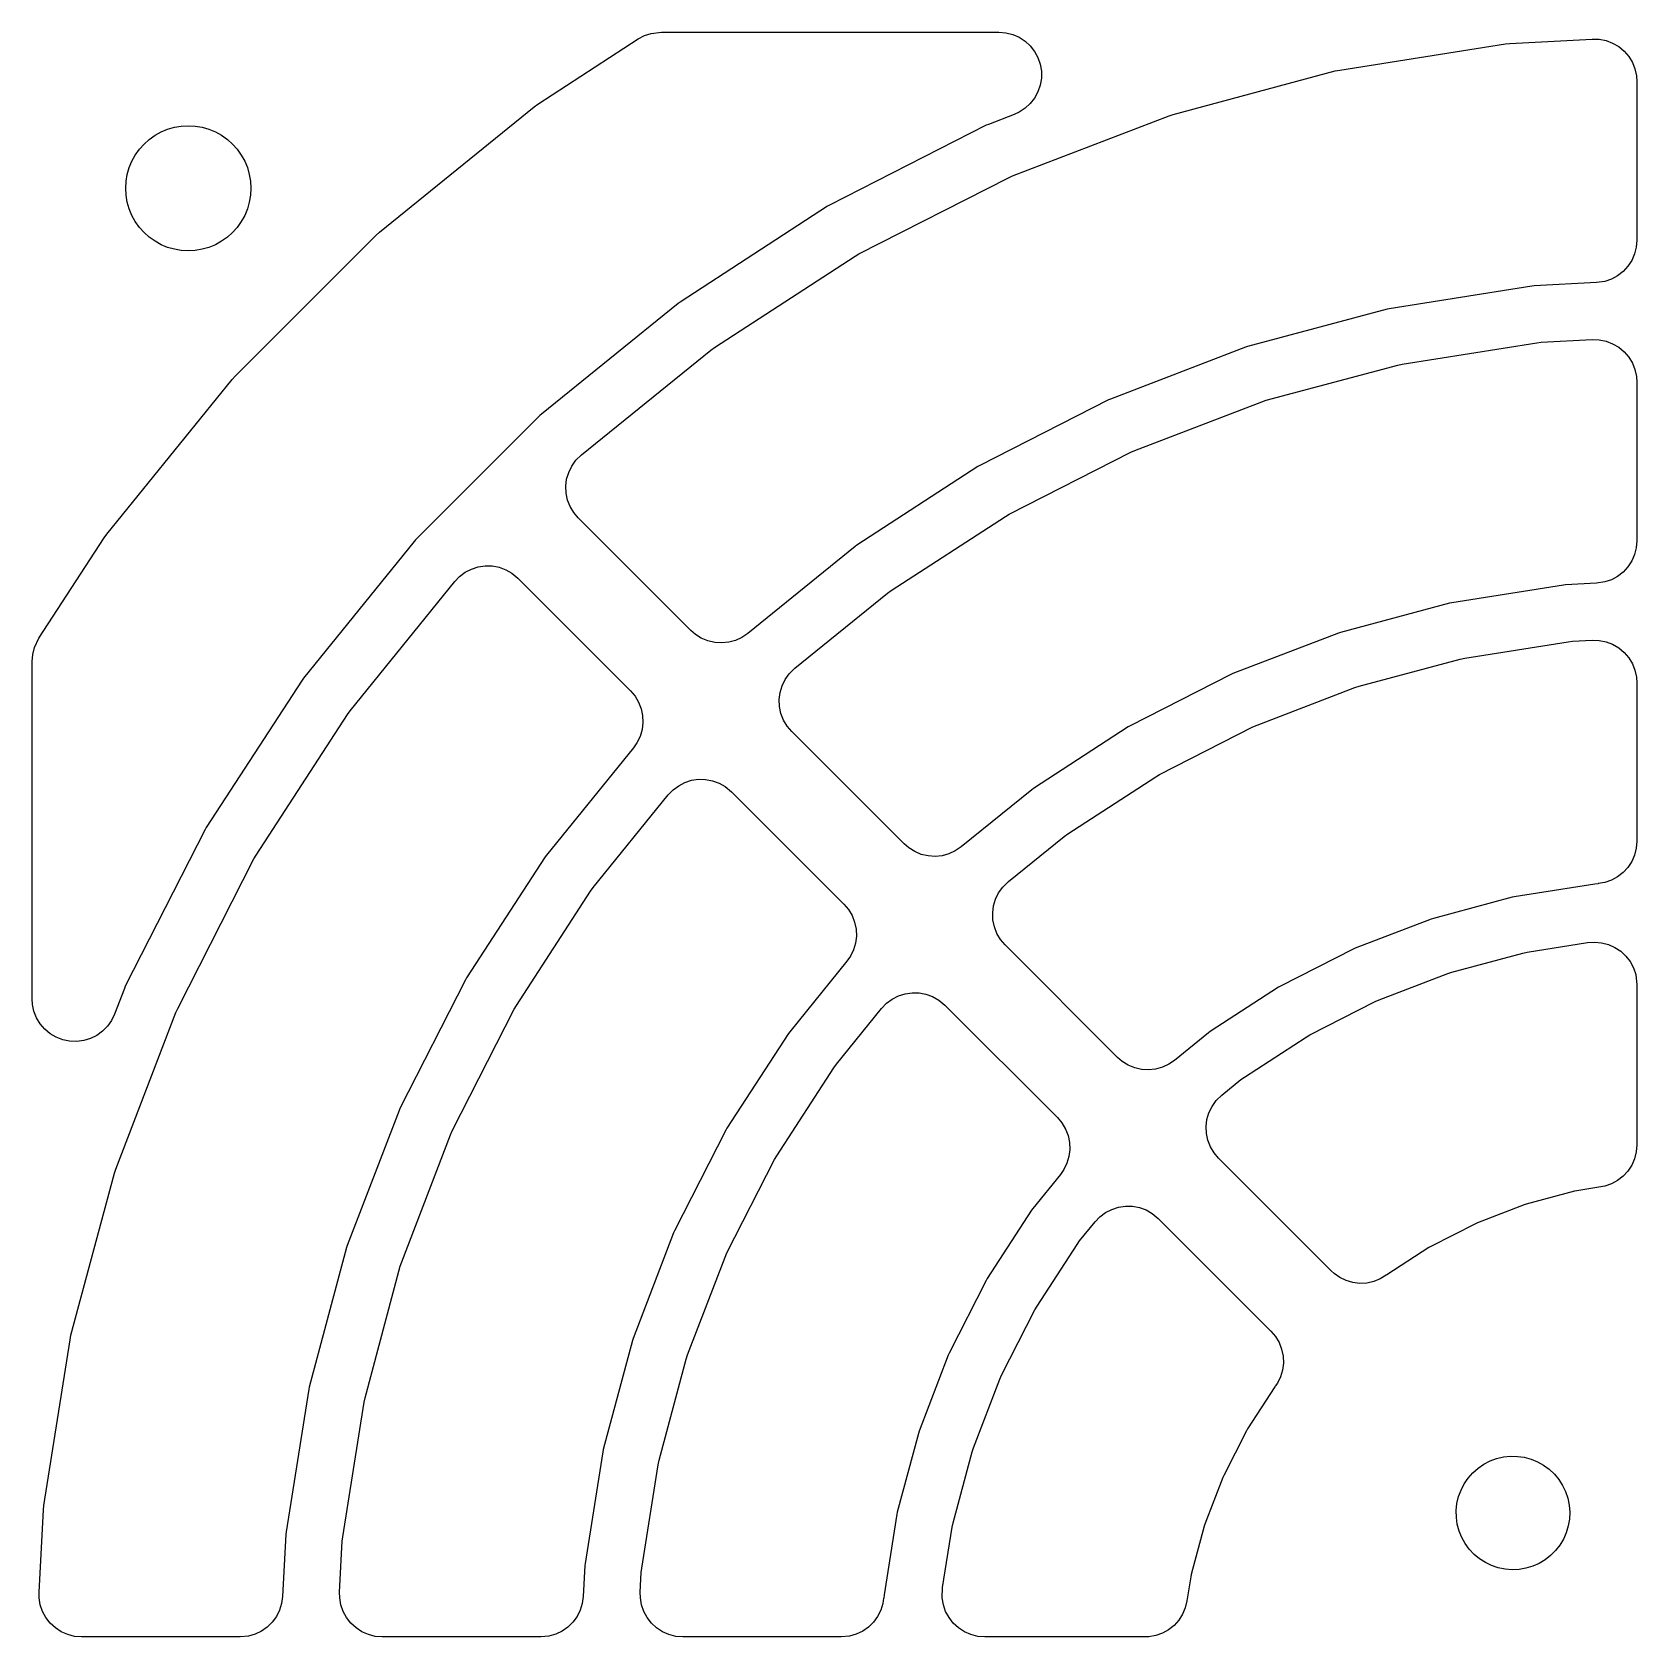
# Model space of a CAD drawing. Header units: metres. Extents: x -250 to 250, y -227 to 227.
# Drawn here: x -58 to -1.5, y -126 to -69.5 of the extents above; entities that cross this region are included whole.
import ezdxf

# ---------------------------------------------------------------- set-up
doc = ezdxf.new("R2010")
doc.units = ezdxf.units.M

msp = doc.modelspace()

# ---------------------------------------------------------------- linework, layer by layer
for p, q in [((-40.1973, -72.0395), (-36.6595, -69.742)), ((-36.6595, -69.742), (-36.4413, -69.6247)), ((-36.4413, -69.6247), (-36.2067, -69.5449)), ((-36.2067, -69.5449), (-35.8425, -69.5)), ((-35.8425, -69.5), (-23.9621, -69.5)), ((-23.9621, -69.5), (-23.7152, -69.5205)), ((-23.7152, -69.5205), (-23.4751, -69.5813)), ((-23.4751, -69.5813), (-23.2482, -69.6808)), ((-23.2482, -69.6808), (-23.0408, -69.8163)), ((-23.0408, -69.8163), (-22.8585, -69.9841)), ((-22.8585, -69.9841), (-22.7064, -70.1796)), ((-11.964, -70.8367), (-6.1315, -69.9129)), ((-6.1315, -69.9129), (-5.97536, -69.8965)), ((-5.97536, -69.8965), (-3.07851, -69.7447)), ((-3.07851, -69.7447), (-2.83087, -69.7522)), ((-2.83087, -69.7522), (-2.58786, -69.8004)), ((-2.58786, -69.8004), (-2.35609, -69.8879)), ((-2.35609, -69.8879), (-2.14189, -70.0123)), ((-2.14189, -70.0123), (-1.9511, -70.1703)), ((-22.7064, -70.1796), (-22.5885, -70.3975)), ((-22.5885, -70.3975), (-22.508, -70.6318)), ((-1.9511, -70.1703), (-1.78891, -70.3576)), ((-1.78891, -70.3576), (-1.65976, -70.569)), ((-1.65976, -70.569), (-1.56717, -70.7988)), ((-22.508, -70.6318), (-22.4672, -70.8761)), ((-22.4672, -71.1239), (-22.508, -71.3682)), ((-22.4672, -70.8761), (-22.4672, -71.1239)), ((-17.8212, -72.3976), (-12.1176, -70.8693)), ((-12.1176, -70.8693), (-11.964, -70.8367)), ((-1.56717, -70.7988), (-1.51366, -71.0407)), ((-1.51366, -71.0407), (-1.5, -71.2426)), ((-22.5885, -71.6025), (-22.7064, -71.8204)), ((-22.508, -71.3682), (-22.5885, -71.6025)), ((-1.5, -71.2426), (-1.5, -76.8218)), ((-45.7745, -76.5452), (-40.3243, -72.1318)), ((-40.3243, -72.1318), (-40.1973, -72.0395)), ((-23.2482, -72.3192), (-23.4246, -72.4004)), ((-23.0408, -72.1837), (-23.2482, -72.3192)), ((-22.8585, -72.0159), (-23.0408, -72.1837)), ((-22.7064, -71.8204), (-22.8585, -72.0159)), ((-53.2278, -72.9202), (-52.9903, -72.8518)), ((-52.9903, -72.8518), (-52.7467, -72.8104)), ((-52.7467, -72.8104), (-52.5, -72.7965)), ((-52.5, -72.7965), (-52.2533, -72.8104)), ((-52.2533, -72.8104), (-52.0097, -72.8518)), ((-52.0097, -72.8518), (-51.7722, -72.9202)), ((-24.4054, -72.7813), (-29.9233, -75.5928)), ((-24.3336, -72.7493), (-24.4054, -72.7813)), ((-23.4246, -72.4004), (-24.3336, -72.7493)), ((-23.4834, -74.5623), (-17.9705, -72.4461)), ((-17.9705, -72.4461), (-17.8212, -72.3976)), ((-54.2227, -73.6262), (-54.0581, -73.4419)), ((-54.0581, -73.4419), (-53.8738, -73.2773)), ((-53.8738, -73.2773), (-53.6723, -73.1343)), ((-53.6723, -73.1343), (-53.456, -73.0148)), ((-53.456, -73.0148), (-53.2278, -72.9202)), ((-51.7722, -72.9202), (-51.5439, -73.0148)), ((-51.5439, -73.0148), (-51.3277, -73.1343)), ((-51.3277, -73.1343), (-51.1262, -73.2773)), ((-51.1262, -73.2773), (-50.9419, -73.4419)), ((-50.9419, -73.4419), (-50.7773, -73.6262)), ((-54.4852, -74.044), (-54.3657, -73.8277)), ((-54.3657, -73.8277), (-54.2227, -73.6262)), ((-50.7773, -73.6262), (-50.6343, -73.8277)), ((-50.6343, -73.8277), (-50.5147, -74.044)), ((-54.6896, -74.7533), (-54.6482, -74.5097)), ((-54.6482, -74.5097), (-54.5798, -74.2722)), ((-54.5798, -74.2722), (-54.4852, -74.044)), ((-50.5147, -74.044), (-50.4202, -74.2722)), ((-50.4202, -74.2722), (-50.3518, -74.5097)), ((-50.3518, -74.5097), (-50.3104, -74.7533)), ((-23.6268, -74.6262), (-23.4834, -74.5623)), ((-54.7035, -75), (-54.6896, -74.7533)), ((-54.6896, -75.2467), (-54.7035, -75)), ((-50.3104, -74.7533), (-50.2965, -75)), ((-50.2965, -75), (-50.3104, -75.2467)), ((-28.8883, -77.307), (-23.6268, -74.6262)), ((-54.6482, -75.4903), (-54.6896, -75.2467)), ((-54.5798, -75.7278), (-54.6482, -75.4903)), ((-50.3518, -75.4903), (-50.4202, -75.7278)), ((-50.3104, -75.2467), (-50.3518, -75.4903)), ((-29.9912, -75.632), (-35.1852, -79.005)), ((-29.9233, -75.5928), (-29.9912, -75.632)), ((-54.4852, -75.9561), (-54.5798, -75.7278)), ((-54.3657, -76.1723), (-54.4852, -75.9561)), ((-54.2227, -76.3738), (-54.3657, -76.1723)), ((-50.6343, -76.1723), (-50.7773, -76.3738)), ((-50.5147, -75.9561), (-50.6343, -76.1723)), ((-50.4202, -75.7278), (-50.5147, -75.9561)), ((-54.0581, -76.5581), (-54.2227, -76.3738)), ((-53.8738, -76.7227), (-54.0581, -76.5581)), ((-53.6723, -76.8657), (-53.8738, -76.7227)), ((-51.1262, -76.7227), (-51.3277, -76.8657)), ((-50.9419, -76.5581), (-51.1262, -76.7227)), ((-50.7773, -76.3738), (-50.9419, -76.5581)), ((-50.8497, -81.6089), (-45.8911, -76.6503)), ((-45.8911, -76.6503), (-45.7745, -76.5452)), ((-1.5, -76.8218), (-1.52046, -77.0687)), ((-53.456, -76.9853), (-53.6723, -76.8657)), ((-53.2278, -77.0798), (-53.456, -76.9853)), ((-52.9903, -77.1482), (-53.2278, -77.0798)), ((-52.7467, -77.1896), (-52.9903, -77.1482)), ((-52.5, -77.2035), (-52.7467, -77.1896)), ((-52.2533, -77.1896), (-52.5, -77.2035)), ((-52.0097, -77.1482), (-52.2533, -77.1896)), ((-51.7722, -77.0798), (-52.0097, -77.1482)), ((-51.5439, -76.9853), (-51.7722, -77.0798)), ((-51.3277, -76.8657), (-51.5439, -76.9853)), ((-33.9766, -80.6016), (-29.0243, -77.3855)), ((-29.0243, -77.3855), (-28.8883, -77.307)), ((-1.58127, -77.3089), (-1.68079, -77.5358)), ((-1.52046, -77.0687), (-1.58127, -77.3089)), ((-1.98409, -77.9254), (-2.17958, -78.0776)), ((-1.81628, -77.7432), (-1.98409, -77.9254)), ((-1.68079, -77.5358), (-1.81628, -77.7432)), ((-5.1955, -78.4431), (-10.2181, -79.2386)), ((-5.11745, -78.4349), (-5.1955, -78.4431)), ((-2.92149, -78.3198), (-5.11745, -78.4349)), ((-2.63177, -78.2759), (-2.92149, -78.3198)), ((-2.39746, -78.1955), (-2.63177, -78.2759)), ((-2.17958, -78.0776), (-2.39746, -78.1955)), ((-35.2486, -79.0511), (-40.0616, -82.9486)), ((-35.1852, -79.005), (-35.2486, -79.0511)), ((-10.2951, -79.2549), (-15.2067, -80.571)), ((-10.2181, -79.2386), (-10.2951, -79.2549)), ((-38.6556, -84.38), (-34.1036, -80.6939)), ((-34.1036, -80.6939), (-33.9766, -80.6016)), ((-15.2816, -80.5953), (-20.029, -82.4177)), ((-15.2067, -80.571), (-15.2816, -80.5953)), ((-9.76358, -81.1887), (-5.02524, -80.4382)), ((-5.02524, -80.4382), (-4.86909, -80.4218)), ((-4.86909, -80.4218), (-3.07851, -80.328)), ((-3.07851, -80.328), (-2.83089, -80.3355)), ((-2.83089, -80.3355), (-2.58788, -80.3837)), ((-2.58788, -80.3837), (-2.35609, -80.4712)), ((-2.35609, -80.4712), (-2.14189, -80.5956)), ((-2.14189, -80.5956), (-1.9511, -80.7537)), ((-1.9511, -80.7537), (-1.78891, -80.9409)), ((-14.5508, -82.463), (-9.91716, -81.2214)), ((-9.91716, -81.2214), (-9.76358, -81.1887)), ((-1.78891, -80.9409), (-1.65976, -81.1523)), ((-1.65976, -81.1523), (-1.56717, -81.3821)), ((-55.3682, -87.1757), (-50.9548, -81.7255)), ((-50.9548, -81.7255), (-50.8497, -81.6089)), ((-1.56717, -81.3821), (-1.51366, -81.624)), ((-1.51366, -81.624), (-1.5, -81.8259)), ((-1.5, -81.8259), (-1.5, -87.4052)), ((-20.1008, -82.4496), (-24.6316, -84.7582)), ((-20.029, -82.4177), (-20.1008, -82.4496)), ((-14.7001, -82.5115), (-14.5508, -82.463)), ((-40.1199, -83.0011), (-44.4989, -87.3801)), ((-40.0616, -82.9486), (-40.1199, -83.0011)), ((-19.1789, -84.2307), (-14.7001, -82.5115)), ((-39.0002, -84.7779), (-38.8562, -84.5763)), ((-38.8562, -84.5763), (-38.6556, -84.38)), ((-23.5965, -86.4724), (-19.3223, -84.2946)), ((-19.3223, -84.2946), (-19.1789, -84.2307)), ((-39.2103, -85.4838), (-39.1797, -85.2379)), ((-39.1797, -85.2379), (-39.109, -85.0005)), ((-39.109, -85.0005), (-39.0002, -84.7779)), ((-24.6995, -84.7975), (-28.9644, -87.5671)), ((-24.6316, -84.7582), (-24.6995, -84.7975)), ((-39.2001, -85.7313), (-39.2103, -85.4838)), ((-39.1493, -85.9738), (-39.2001, -85.7313)), ((-39.0592, -86.2045), (-39.1493, -85.9738)), ((-38.9324, -86.4174), (-39.0592, -86.2045)), ((-38.7723, -86.6064), (-38.9324, -86.4174)), ((-34.8109, -90.5678), (-38.7723, -86.6064)), ((-27.7558, -89.1637), (-23.7325, -86.5509)), ((-23.7325, -86.5509), (-23.5965, -86.4724)), ((-57.758, -90.8405), (-55.4605, -87.3027)), ((-55.4605, -87.3027), (-55.3682, -87.1757)), ((-44.5514, -87.4384), (-48.4489, -92.2514)), ((-44.4989, -87.3801), (-44.5514, -87.4384)), ((-28.9644, -87.5671), (-29.0279, -87.6132)), ((-1.5, -87.4052), (-1.52046, -87.6521)), ((-29.0279, -87.6132), (-32.8063, -90.6729)), ((-1.68079, -88.1191), (-1.81628, -88.3265)), ((-1.58127, -87.8922), (-1.68079, -88.1191)), ((-1.52046, -87.6521), (-1.58127, -87.8922)), ((-43.12, -88.8444), (-42.9487, -88.6654)), ((-42.9487, -88.6654), (-42.7503, -88.517)), ((-42.7503, -88.517), (-42.5302, -88.4034)), ((-42.5302, -88.4034), (-42.2944, -88.3274)), ((-42.2944, -88.3274), (-42.0493, -88.2914)), ((-42.0493, -88.2914), (-41.8016, -88.2962)), ((-41.8016, -88.2962), (-41.558, -88.3416)), ((-41.558, -88.3416), (-41.3253, -88.4266)), ((-41.3253, -88.4266), (-41.1098, -88.5487)), ((-41.1098, -88.5487), (-40.8936, -88.7277)), ((-2.17958, -88.6609), (-2.39746, -88.7788)), ((-1.98409, -88.5088), (-2.17958, -88.6609)), ((-1.81628, -88.3265), (-1.98409, -88.5088)), ((-46.8061, -93.3964), (-43.12, -88.8444)), ((-40.8936, -88.7277), (-36.9322, -92.6891)), ((-31.1411, -91.8945), (-27.8829, -89.256)), ((-27.8829, -89.256), (-27.7558, -89.1637)), ((-4.08925, -88.9684), (-8.0177, -89.5906)), ((-4.0112, -88.9602), (-4.08925, -88.9684)), ((-2.92149, -88.9031), (-4.0112, -88.9602)), ((-2.63177, -88.8593), (-2.92149, -88.9031)), ((-2.39746, -88.7788), (-2.63177, -88.8593)), ((-8.09465, -89.607), (-11.9363, -90.6363)), ((-8.0177, -89.5906), (-8.09465, -89.607)), ((-57.9187, -91.1704), (-57.758, -90.8405)), ((-34.6486, -90.7084), (-34.8109, -90.5678)), ((-34.4386, -90.8399), (-34.6486, -90.7084)), ((-34.2098, -90.935), (-34.4386, -90.8399)), ((-33.9686, -90.9911), (-34.2098, -90.935)), ((-33.2359, -90.9162), (-33.4749, -90.9816)), ((-33.011, -90.8123), (-33.2359, -90.9162)), ((-32.8063, -90.6729), (-33.011, -90.8123)), ((-12.0112, -90.6607), (-15.7243, -92.086)), ((-11.9363, -90.6363), (-12.0112, -90.6607)), ((-7.56319, -91.5408), (-3.91898, -90.9636)), ((-3.91898, -90.9636), (-3.76282, -90.9472)), ((-3.76282, -90.9472), (-3.07849, -90.9113)), ((-3.07849, -90.9113), (-2.83087, -90.9189)), ((-2.83087, -90.9189), (-2.58786, -90.967)), ((-58, -91.6575), (-57.9795, -91.4106)), ((-57.9795, -91.4106), (-57.9187, -91.1704)), ((-33.7213, -91.0069), (-33.9686, -90.9911)), ((-33.4749, -90.9816), (-33.7213, -91.0069)), ((-2.58786, -90.967), (-2.35609, -91.0545)), ((-2.35609, -91.0545), (-2.14188, -91.179)), ((-2.14188, -91.179), (-1.95108, -91.337)), ((-1.95108, -91.337), (-1.78889, -91.5243)), ((-1.78889, -91.5243), (-1.65974, -91.7357)), ((-58, -103.538), (-58, -91.6575)), ((-31.4857, -92.2924), (-31.3418, -92.0907)), ((-31.3418, -92.0907), (-31.1411, -91.8945)), ((-15.7243, -92.086), (-15.796, -92.118)), ((-11.2803, -92.5283), (-7.71677, -91.5735)), ((-7.71677, -91.5735), (-7.56319, -91.5408)), ((-1.65974, -91.7357), (-1.56715, -91.9655)), ((-1.56715, -91.9655), (-1.51366, -92.2074)), ((-48.495, -92.3148), (-51.868, -97.5088)), ((-48.4489, -92.2514), (-48.495, -92.3148)), ((-31.6653, -92.7524), (-31.5946, -92.5149)), ((-31.5946, -92.5149), (-31.4857, -92.2924)), ((-15.796, -92.118), (-19.34, -93.9237)), ((-14.8742, -93.899), (-11.4297, -92.5768)), ((-11.4297, -92.5768), (-11.2803, -92.5283)), ((-1.51366, -92.2074), (-1.5, -92.4093)), ((-1.5, -92.4093), (-1.5, -97.9885)), ((-36.9322, -92.6891), (-36.7721, -92.8781)), ((-36.7721, -92.8781), (-36.6453, -93.091)), ((-36.6453, -93.091), (-36.5552, -93.3217)), ((-31.6959, -92.9982), (-31.6653, -92.7524)), ((-31.6857, -93.2457), (-31.6959, -92.9982)), ((-50.1145, -98.4757), (-46.8984, -93.5234)), ((-46.8984, -93.5234), (-46.8061, -93.3964)), ((-36.5552, -93.3217), (-36.5044, -93.5642)), ((-36.5044, -93.5642), (-36.4942, -93.8117)), ((-31.6348, -93.4882), (-31.6857, -93.2457)), ((-31.5448, -93.719), (-31.6348, -93.4882)), ((-31.418, -93.9318), (-31.5448, -93.719)), ((-36.5955, -94.295), (-36.7043, -94.5176)), ((-36.5248, -94.0576), (-36.5955, -94.295)), ((-36.4942, -93.8117), (-36.5248, -94.0576)), ((-31.2578, -94.1208), (-31.418, -93.9318)), ((-27.2964, -98.0822), (-31.2578, -94.1208)), ((-19.408, -93.9629), (-22.7437, -96.1292)), ((-19.34, -93.9237), (-19.408, -93.9629)), ((-18.305, -95.6379), (-15.0176, -93.9629)), ((-15.0176, -93.9629), (-14.8742, -93.899)), ((-36.8271, -94.6937), (-39.8868, -98.4721)), ((-36.7043, -94.5176), (-36.8271, -94.6937)), ((-35.4342, -96.1799), (-35.2359, -96.0315)), ((-35.2359, -96.0315), (-35.0157, -95.9178)), ((-35.0157, -95.9178), (-34.7799, -95.8419)), ((-34.7799, -95.8419), (-34.5348, -95.8058)), ((-34.5348, -95.8058), (-34.2871, -95.8106)), ((-34.2871, -95.8106), (-34.0436, -95.8561)), ((-34.0436, -95.8561), (-33.8109, -95.941)), ((-33.8109, -95.941), (-33.5953, -96.0631)), ((-21.5352, -97.7258), (-18.4409, -95.7164)), ((-18.4409, -95.7164), (-18.305, -95.6379)), ((-38.244, -99.6171), (-35.6055, -96.3589)), ((-35.6055, -96.3589), (-35.4342, -96.1799)), ((-33.5953, -96.0631), (-33.3792, -96.2422)), ((-33.3792, -96.2422), (-29.4178, -100.204)), ((-22.8073, -96.1754), (-25.2918, -98.1873)), ((-22.7437, -96.1292), (-22.8073, -96.1754)), ((-51.9072, -97.5767), (-54.7187, -103.095)), ((-51.868, -97.5088), (-51.9072, -97.5767)), ((-21.6622, -97.8181), (-21.5352, -97.7258)), ((-27.1341, -98.2228), (-27.2964, -98.0822)), ((-26.9241, -98.3543), (-27.1341, -98.2228)), ((-25.2918, -98.1873), (-25.4966, -98.3268)), ((-23.6267, -99.4089), (-21.6622, -97.8181)), ((-1.52046, -98.2354), (-1.58127, -98.4756)), ((-1.5, -97.9885), (-1.52046, -98.2354)), ((-52.8738, -103.873), (-50.193, -98.6117)), ((-50.193, -98.6117), (-50.1145, -98.4757)), ((-39.9329, -98.5356), (-42.7025, -102.8)), ((-39.8868, -98.4721), (-39.9329, -98.5356)), ((-26.6954, -98.4494), (-26.9241, -98.3543)), ((-26.4541, -98.5056), (-26.6954, -98.4494)), ((-26.2069, -98.5213), (-26.4541, -98.5056)), ((-25.9604, -98.4961), (-26.2069, -98.5213)), ((-25.7215, -98.4306), (-25.9604, -98.4961)), ((-25.4966, -98.3268), (-25.7215, -98.4306)), ((-1.68079, -98.7024), (-1.81628, -98.9098)), ((-1.58127, -98.4756), (-1.68079, -98.7024)), ((-23.8273, -99.6052), (-23.6267, -99.4089)), ((-2.39746, -99.3622), (-2.63177, -99.4426)), ((-2.17958, -99.2443), (-2.39746, -99.3622)), ((-1.98409, -99.0921), (-2.17958, -99.2443)), ((-1.81628, -98.9098), (-1.98409, -99.0921)), ((-40.9491, -103.768), (-38.3363, -99.7442)), ((-38.3363, -99.7442), (-38.244, -99.6171)), ((-24.0801, -100.029), (-23.9713, -99.8068)), ((-23.9713, -99.8068), (-23.8273, -99.6052)), ((-5.89426, -99.9591), (-8.66583, -100.702)), ((-5.81731, -99.9427), (-5.89426, -99.9591)), ((-2.98299, -99.4938), (-5.81731, -99.9427)), ((-2.866, -99.4815), (-2.98299, -99.4938)), ((-2.63177, -99.4426), (-2.86635, -99.4781)), ((-2.86635, -99.4781), (-2.866, -99.4815)), ((-29.4178, -100.204), (-29.2576, -100.393)), ((-29.2576, -100.393), (-29.1308, -100.605)), ((-24.1814, -100.513), (-24.1508, -100.267)), ((-24.1712, -100.76), (-24.1814, -100.513)), ((-24.1508, -100.267), (-24.0801, -100.029)), ((-29.1308, -100.605), (-29.0408, -100.836)), ((-29.0408, -100.836), (-28.9899, -101.079)), ((-28.9899, -101.079), (-28.9797, -101.326)), ((-24.1204, -101.003), (-24.1712, -100.76)), ((-24.0303, -101.233), (-24.1204, -101.003)), ((-8.74074, -100.726), (-11.4198, -101.754)), ((-8.66583, -100.702), (-8.74074, -100.726)), ((-29.0103, -101.572), (-29.081, -101.809)), ((-28.9797, -101.326), (-29.0103, -101.572)), ((-23.9035, -101.446), (-24.0303, -101.233)), ((-23.7434, -101.635), (-23.9035, -101.446)), ((-19.782, -105.597), (-23.7434, -101.635)), ((-5.36279, -101.893), (-3.23465, -101.556)), ((-3.23465, -101.556), (-2.98759, -101.537)), ((-2.98759, -101.537), (-2.74089, -101.56)), ((-2.74089, -101.56), (-2.50124, -101.623)), ((-2.50124, -101.623), (-2.27519, -101.724)), ((-29.3127, -102.208), (-31.3246, -104.693)), ((-29.1898, -102.032), (-29.3127, -102.208)), ((-29.081, -101.809), (-29.1898, -102.032)), ((-11.4915, -101.786), (-14.0483, -103.089)), ((-11.4198, -101.754), (-11.4915, -101.786)), ((-8.00992, -102.594), (-5.51637, -101.926)), ((-5.51637, -101.926), (-5.36279, -101.893)), ((-2.27519, -101.724), (-2.06892, -101.861)), ((-2.06892, -101.861), (-1.88805, -102.031)), ((-1.88805, -102.031), (-1.73752, -102.227)), ((-1.73752, -102.227), (-1.6214, -102.446)), ((-42.7025, -102.8), (-42.7418, -102.868)), ((-10.5695, -103.567), (-8.15924, -102.642)), ((-8.15924, -102.642), (-8.00992, -102.594)), ((-1.6214, -102.446), (-1.54291, -102.681)), ((-1.54291, -102.681), (-1.5, -103.037)), ((-54.7507, -103.166), (-55.0996, -104.075)), ((-54.7187, -103.095), (-54.7507, -103.166)), ((-42.7418, -102.868), (-45.0504, -107.399)), ((-27.5013, -103.432), (-27.2655, -103.356)), ((-27.2655, -103.356), (-27.0204, -103.32)), ((-27.0204, -103.32), (-26.7727, -103.325)), ((-26.7727, -103.325), (-26.5291, -103.371)), ((-26.5291, -103.371), (-26.2964, -103.455)), ((-14.1162, -103.128), (-16.523, -104.691)), ((-14.0483, -103.089), (-14.1162, -103.128)), ((-1.5, -103.037), (-1.5, -108.678)), ((-57.9874, -103.732), (-58, -103.538)), ((-57.9353, -103.974), (-57.9874, -103.732)), ((-52.9377, -104.017), (-52.8738, -103.873)), ((-43.2054, -108.178), (-41.0276, -103.903)), ((-41.0276, -103.903), (-40.9491, -103.768)), ((-29.6819, -105.838), (-28.0911, -103.873)), ((-28.0911, -103.873), (-27.9198, -103.694)), ((-27.9198, -103.694), (-27.7214, -103.546)), ((-27.7214, -103.546), (-27.5013, -103.432)), ((-26.2964, -103.455), (-26.0809, -103.578)), ((-26.0809, -103.578), (-25.8647, -103.757)), ((-25.8647, -103.757), (-21.9033, -107.718)), ((-13.0134, -104.803), (-10.713, -103.631)), ((-10.713, -103.631), (-10.5695, -103.567)), ((-57.8439, -104.204), (-57.9353, -103.974)), ((-57.716, -104.416), (-57.8439, -104.204)), ((-57.5548, -104.604), (-57.716, -104.416)), ((-55.3501, -104.501), (-55.5243, -104.677)), ((-55.2072, -104.299), (-55.3501, -104.501)), ((-55.0996, -104.075), (-55.2072, -104.299)), ((-55.0539, -109.529), (-52.9377, -104.017)), ((-57.3649, -104.763), (-57.5548, -104.604)), ((-57.1514, -104.889), (-57.3649, -104.763)), ((-56.9201, -104.978), (-57.1514, -104.889)), ((-56.6773, -105.027), (-56.9201, -104.978)), ((-56.4297, -105.036), (-56.6773, -105.027)), ((-56.1841, -105.004), (-56.4297, -105.036)), ((-55.9471, -104.932), (-56.1841, -105.004)), ((-55.7251, -104.822), (-55.9471, -104.932)), ((-55.5243, -104.677), (-55.7251, -104.822)), ((-31.3708, -104.756), (-33.5371, -108.092)), ((-31.3246, -104.693), (-31.3708, -104.756)), ((-16.5865, -104.737), (-17.7773, -105.702)), ((-16.523, -104.691), (-16.5865, -104.737)), ((-15.3145, -106.288), (-13.1493, -104.882)), ((-13.1493, -104.882), (-13.0134, -104.803)), ((-19.6196, -105.737), (-19.782, -105.597)), ((-31.7836, -109.059), (-29.7742, -105.965)), ((-29.7742, -105.965), (-29.6819, -105.838)), ((-19.4097, -105.869), (-19.6196, -105.737)), ((-19.1809, -105.964), (-19.4097, -105.869)), ((-18.9396, -106.02), (-19.1809, -105.964)), ((-18.6924, -106.036), (-18.9396, -106.02)), ((-18.4459, -106.011), (-18.6924, -106.036)), ((-18.207, -105.945), (-18.4459, -106.011)), ((-17.9821, -105.841), (-18.207, -105.945)), ((-17.7773, -105.702), (-17.9821, -105.841)), ((-16.1122, -106.923), (-15.4415, -106.38)), ((-15.4415, -106.38), (-15.3145, -106.288)), ((-16.5656, -107.544), (-16.4568, -107.321)), ((-16.4568, -107.321), (-16.3129, -107.12)), ((-16.3129, -107.12), (-16.1122, -106.923)), ((-45.0823, -107.471), (-46.9047, -112.218)), ((-45.0504, -107.399), (-45.0823, -107.471)), ((-21.9033, -107.718), (-21.7432, -107.907)), ((-21.7432, -107.907), (-21.6164, -108.12)), ((-16.667, -108.027), (-16.6363, -107.781)), ((-16.6363, -107.781), (-16.5656, -107.544)), ((-44.9885, -112.8), (-43.2693, -108.321)), ((-43.2693, -108.321), (-43.2054, -108.178)), ((-33.5763, -108.16), (-35.382, -111.704)), ((-33.5371, -108.092), (-33.5763, -108.16)), ((-21.6164, -108.12), (-21.5263, -108.351)), ((-21.5263, -108.351), (-21.4755, -108.593)), ((-16.6567, -108.275), (-16.667, -108.027)), ((-16.6059, -108.517), (-16.6567, -108.275)), ((-21.4652, -108.841), (-21.4959, -109.087)), ((-21.4755, -108.593), (-21.4652, -108.841)), ((-16.5158, -108.748), (-16.6059, -108.517)), ((-16.389, -108.961), (-16.5158, -108.748)), ((-16.2289, -109.15), (-16.389, -108.961)), ((-1.52046, -108.925), (-1.58127, -109.165)), ((-1.5, -108.678), (-1.52046, -108.925)), ((-55.1024, -109.679), (-55.0539, -109.529)), ((-33.5371, -112.482), (-31.8621, -109.195)), ((-31.8621, -109.195), (-31.7836, -109.059)), ((-21.6754, -109.547), (-21.7982, -109.723)), ((-21.5666, -109.324), (-21.6754, -109.547)), ((-21.4959, -109.087), (-21.5666, -109.324)), ((-12.264, -113.115), (-16.2289, -109.15)), ((-1.81628, -109.6), (-1.98409, -109.782)), ((-1.68079, -109.392), (-1.81628, -109.6)), ((-1.58127, -109.165), (-1.68079, -109.392)), ((-56.6307, -115.382), (-55.1024, -109.679)), ((-21.7982, -109.723), (-22.7626, -110.914)), ((-2.76534, -110.16), (-3.61696, -110.295)), ((-2.63177, -110.132), (-2.76534, -110.16)), ((-2.39746, -110.052), (-2.63177, -110.132)), ((-2.17958, -109.934), (-2.39746, -110.052)), ((-1.98409, -109.782), (-2.17958, -109.934)), ((-3.69386, -110.311), (-5.39542, -110.767)), ((-3.61696, -110.295), (-3.69386, -110.311)), ((-22.8087, -110.977), (-24.3717, -113.384)), ((-22.7626, -110.914), (-22.8087, -110.977)), ((-20.5766, -111.388), (-20.4053, -111.209)), ((-20.4053, -111.209), (-20.2069, -111.06)), ((-20.2069, -111.06), (-19.9868, -110.947)), ((-19.9868, -110.947), (-19.751, -110.871)), ((-19.751, -110.871), (-19.5059, -110.835)), ((-19.5059, -110.835), (-19.2582, -110.84)), ((-19.2582, -110.84), (-19.0147, -110.885)), ((-19.0147, -110.885), (-18.782, -110.97)), ((-18.782, -110.97), (-18.5664, -111.092)), ((-18.5664, -111.092), (-18.3502, -111.271)), ((-18.3502, -111.271), (-14.3854, -115.236)), ((-5.47032, -110.791), (-7.1151, -111.423)), ((-5.39542, -110.767), (-5.47032, -110.791)), ((-35.414, -111.776), (-36.8393, -115.489)), ((-35.382, -111.704), (-35.414, -111.776)), ((-21.1198, -112.059), (-20.5766, -111.388)), ((-7.18683, -111.455), (-8.75652, -112.255)), ((-7.1151, -111.423), (-7.18683, -111.455)), ((-46.929, -112.293), (-48.2451, -117.205)), ((-46.9047, -112.218), (-46.929, -112.293)), ((-22.6181, -114.351), (-21.2121, -112.186)), ((-21.2121, -112.186), (-21.1198, -112.059)), ((-8.82471, -112.294), (-10.3024, -113.253)), ((-8.75652, -112.255), (-8.82471, -112.294)), ((-46.2786, -117.583), (-45.037, -112.949)), ((-45.037, -112.949), (-44.9885, -112.8)), ((-34.9232, -116.07), (-33.601, -112.626)), ((-33.601, -112.626), (-33.5371, -112.482)), ((-24.4109, -113.452), (-25.7137, -116.009)), ((-24.3717, -113.384), (-24.4109, -113.452)), ((-12.1634, -113.207), (-12.264, -113.115)), ((-11.9606, -113.349), (-12.1634, -113.207)), ((-11.7372, -113.456), (-11.9606, -113.349)), ((-11.4991, -113.525), (-11.7372, -113.456)), ((-11.2531, -113.553), (-11.4991, -113.525)), ((-11.0056, -113.541), (-11.2531, -113.553)), ((-10.7636, -113.488), (-11.0056, -113.541)), ((-10.5335, -113.396), (-10.7636, -113.488)), ((-10.3218, -113.268), (-10.5335, -113.396)), ((-10.3024, -113.253), (-10.3218, -113.268)), ((-23.8688, -116.787), (-22.6967, -114.487)), ((-22.6967, -114.487), (-22.6181, -114.351)), ((-14.3854, -115.236), (-14.2252, -115.425)), ((-57.5871, -121.368), (-56.6633, -115.536)), ((-56.6633, -115.536), (-56.6307, -115.382)), ((-36.8637, -115.564), (-37.893, -119.405)), ((-36.8393, -115.489), (-36.8637, -115.564)), ((-14.2252, -115.425), (-14.0984, -115.638)), ((-14.0984, -115.638), (-14.0084, -115.869)), ((-35.9265, -119.783), (-34.9717, -116.22)), ((-34.9717, -116.22), (-34.9232, -116.07)), ((-25.7456, -116.08), (-26.774, -118.759)), ((-25.7137, -116.009), (-25.7456, -116.08)), ((-14.0084, -115.869), (-13.9575, -116.111)), ((-13.9473, -116.359), (-13.9779, -116.604)), ((-13.9575, -116.111), (-13.9473, -116.359)), ((-24.8578, -119.341), (-23.9326, -116.93)), ((-23.9326, -116.93), (-23.8688, -116.787)), ((-14.0486, -116.842), (-14.1574, -117.064)), ((-13.9779, -116.604), (-14.0486, -116.842)), ((-48.2614, -117.282), (-49.0569, -122.305)), ((-48.2451, -117.205), (-48.2614, -117.282)), ((-14.2466, -117.198), (-15.2061, -118.675)), ((-14.2324, -117.178), (-14.2466, -117.198)), ((-14.1574, -117.064), (-14.2324, -117.178)), ((-47.0618, -122.475), (-46.3113, -117.736)), ((-46.3113, -117.736), (-46.2786, -117.583)), ((-26.7983, -118.834), (-27.5409, -121.606)), ((-26.774, -118.759), (-26.7983, -118.834)), ((-15.2455, -118.743), (-16.0453, -120.313)), ((-15.2061, -118.675), (-15.2455, -118.743)), ((-37.9094, -119.482), (-38.5316, -123.411)), ((-37.893, -119.405), (-37.9094, -119.482)), ((-25.5745, -121.984), (-24.9063, -119.49)), ((-24.9063, -119.49), (-24.8578, -119.341)), ((-6.67093, -119.807), (-6.43997, -119.722)), ((-6.43997, -119.722), (-6.20027, -119.666)), ((-6.20027, -119.666), (-5.95546, -119.639)), ((-5.95546, -119.639), (-5.70924, -119.643)), ((-5.70924, -119.643), (-5.46536, -119.677)), ((-5.46536, -119.677), (-5.22751, -119.741)), ((-5.22751, -119.741), (-4.99928, -119.833)), ((-36.5364, -123.581), (-35.9592, -119.937)), ((-35.9592, -119.937), (-35.9265, -119.783)), ((-16.0453, -120.313), (-16.0773, -120.385)), ((-7.44037, -120.407), (-7.2773, -120.223)), ((-7.2773, -120.223), (-7.09279, -120.06)), ((-7.09279, -120.06), (-6.88963, -119.92)), ((-6.88963, -119.92), (-6.67093, -119.807)), ((-4.99928, -119.833), (-4.78416, -119.953)), ((-4.78416, -119.953), (-4.58539, -120.098)), ((-4.58539, -120.098), (-4.40599, -120.267)), ((-4.40599, -120.267), (-4.24869, -120.456)), ((-16.0773, -120.385), (-16.7086, -122.03)), ((-7.77808, -121.06), (-7.69267, -120.829)), ((-7.69267, -120.829), (-7.57953, -120.61)), ((-7.57953, -120.61), (-7.44037, -120.407)), ((-4.24869, -120.456), (-4.11584, -120.664)), ((-4.11584, -120.664), (-4.00949, -120.886)), ((-4.00949, -120.886), (-3.93123, -121.119)), ((-57.6035, -121.525), (-57.5871, -121.368)), ((-7.86095, -121.545), (-7.83446, -121.3)), ((-7.83446, -121.3), (-7.77808, -121.06)), ((-3.93123, -121.119), (-3.88226, -121.361)), ((-3.88226, -121.361), (-3.86333, -121.606)), ((-57.7553, -124.421), (-57.6035, -121.525)), ((-27.5573, -121.683), (-28.0062, -124.517)), ((-27.5409, -121.606), (-27.5573, -121.683)), ((-25.6071, -122.137), (-25.5745, -121.984)), ((-16.7086, -122.03), (-16.733, -122.105)), ((-7.85716, -121.791), (-7.86095, -121.545)), ((-7.82314, -122.035), (-7.85716, -121.791)), ((-7.75941, -122.272), (-7.82314, -122.035)), ((-3.87469, -121.852), (-3.91621, -122.095)), ((-3.86333, -121.606), (-3.87469, -121.852)), ((-49.0651, -122.383), (-49.1802, -124.579)), ((-49.0569, -122.305), (-49.0651, -122.383)), ((-47.0782, -122.631), (-47.0618, -122.475)), ((-25.9442, -124.265), (-25.6071, -122.137)), ((-16.733, -122.105), (-17.1889, -123.806)), ((-7.66693, -122.501), (-7.75941, -122.272)), ((-7.5471, -122.716), (-7.66693, -122.501)), ((-4.0867, -122.556), (-4.21309, -122.767)), ((-3.98724, -122.331), (-4.0867, -122.556)), ((-3.91621, -122.095), (-3.98724, -122.331)), ((-47.172, -124.421), (-47.0782, -122.631)), ((-7.40175, -122.915), (-7.5471, -122.716)), ((-7.23308, -123.094), (-7.40175, -122.915)), ((-7.04364, -123.251), (-7.23308, -123.094)), ((-4.53862, -123.135), (-4.73282, -123.287)), ((-4.3645, -122.961), (-4.53862, -123.135)), ((-4.21309, -122.767), (-4.3645, -122.961)), ((-38.5398, -123.489), (-38.5969, -124.579)), ((-38.5316, -123.411), (-38.5398, -123.489)), ((-36.5528, -123.737), (-36.5364, -123.581)), ((-6.83629, -123.384), (-7.04364, -123.251)), ((-6.6142, -123.491), (-6.83629, -123.384)), ((-6.38072, -123.569), (-6.6142, -123.491)), ((-6.1394, -123.618), (-6.38072, -123.569)), ((-5.89389, -123.637), (-6.1394, -123.618)), ((-5.6479, -123.625), (-5.89389, -123.637)), ((-5.40518, -123.584), (-5.6479, -123.625)), ((-5.1694, -123.513), (-5.40518, -123.584)), ((-4.94415, -123.413), (-5.1694, -123.513)), ((-4.73282, -123.287), (-4.94415, -123.413)), ((-36.5887, -124.422), (-36.5528, -123.737)), ((-25.9575, -124.624), (-25.9442, -124.265)), ((-17.2052, -123.883), (-17.3401, -124.735)), ((-17.1889, -123.806), (-17.2052, -123.883)), ((-57.7522, -124.624), (-57.7553, -124.421)), ((-57.7115, -124.868), (-57.7522, -124.624)), ((-49.2136, -124.824), (-49.2869, -125.061)), ((-49.1802, -124.579), (-49.2136, -124.824)), ((-47.1689, -124.624), (-47.172, -124.421)), ((-47.1282, -124.868), (-47.1689, -124.624)), ((-38.6302, -124.824), (-38.7036, -125.061)), ((-38.5969, -124.579), (-38.6302, -124.824)), ((-36.5856, -124.624), (-36.5887, -124.422)), ((-36.5448, -124.868), (-36.5856, -124.624)), ((-28.0469, -124.824), (-28.1202, -125.061)), ((-28.0211, -124.634), (-28.0469, -124.824)), ((-28.0185, -124.634), (-28.0211, -124.634)), ((-28.0062, -124.517), (-28.0185, -124.634)), ((-25.9168, -124.868), (-25.9575, -124.624)), ((-17.3401, -124.735), (-17.399, -124.975)), ((-57.631, -125.103), (-57.7115, -124.868)), ((-57.5131, -125.32), (-57.631, -125.103)), ((-57.361, -125.516), (-57.5131, -125.32)), ((-49.3981, -125.282), (-49.5443, -125.482)), ((-49.2869, -125.061), (-49.3981, -125.282)), ((-47.0477, -125.103), (-47.1282, -124.868)), ((-46.9298, -125.32), (-47.0477, -125.103)), ((-46.7776, -125.516), (-46.9298, -125.32)), ((-38.8148, -125.282), (-38.961, -125.482)), ((-38.7036, -125.061), (-38.8148, -125.282)), ((-36.4644, -125.103), (-36.5448, -124.868)), ((-36.3465, -125.32), (-36.4644, -125.103)), ((-36.1943, -125.516), (-36.3465, -125.32)), ((-28.2314, -125.282), (-28.3776, -125.482)), ((-28.1202, -125.061), (-28.2314, -125.282)), ((-25.8363, -125.103), (-25.9168, -124.868)), ((-25.7184, -125.32), (-25.8363, -125.103)), ((-25.5663, -125.516), (-25.7184, -125.32)), ((-17.6304, -125.412), (-17.7966, -125.595)), ((-17.4966, -125.203), (-17.6304, -125.412)), ((-17.399, -124.975), (-17.4966, -125.203)), ((-57.1787, -125.684), (-57.361, -125.516)), ((-56.9713, -125.819), (-57.1787, -125.684)), ((-56.7444, -125.919), (-56.9713, -125.819)), ((-56.5043, -125.98), (-56.7444, -125.919)), ((-56.2574, -126), (-56.5043, -125.98)), ((-50.3865, -125.971), (-50.6782, -126)), ((-50.1483, -125.903), (-50.3865, -125.971)), ((-49.9246, -125.797), (-50.1483, -125.903)), ((-49.7214, -125.655), (-49.9246, -125.797)), ((-49.5443, -125.482), (-49.7214, -125.655)), ((-46.5954, -125.684), (-46.7776, -125.516)), ((-46.388, -125.819), (-46.5954, -125.684)), ((-46.1611, -125.919), (-46.388, -125.819)), ((-45.9209, -125.98), (-46.1611, -125.919)), ((-45.6741, -126), (-45.9209, -125.98)), ((-39.8032, -125.971), (-40.0948, -126)), ((-39.565, -125.903), (-39.8032, -125.971)), ((-39.3413, -125.797), (-39.565, -125.903)), ((-39.1381, -125.655), (-39.3413, -125.797)), ((-38.961, -125.482), (-39.1381, -125.655)), ((-36.012, -125.684), (-36.1943, -125.516)), ((-35.8046, -125.819), (-36.012, -125.684)), ((-35.5778, -125.919), (-35.8046, -125.819)), ((-35.3376, -125.98), (-35.5778, -125.919)), ((-35.0907, -126), (-35.3376, -125.98)), ((-29.2198, -125.971), (-29.5115, -126)), ((-28.9816, -125.903), (-29.2198, -125.971)), ((-28.7579, -125.797), (-28.9816, -125.903)), ((-28.5547, -125.655), (-28.7579, -125.797)), ((-28.3776, -125.482), (-28.5547, -125.655)), ((-25.384, -125.684), (-25.5663, -125.516)), ((-25.1766, -125.819), (-25.384, -125.684)), ((-24.9497, -125.919), (-25.1766, -125.819)), ((-24.7095, -125.98), (-24.9497, -125.919)), ((-24.4627, -126), (-24.7095, -125.98)), ((-18.6854, -125.994), (-18.8217, -126)), ((-18.4414, -125.951), (-18.6854, -125.994)), ((-18.2078, -125.869), (-18.4414, -125.951)), ((-17.9909, -125.749), (-18.2078, -125.869)), ((-17.7966, -125.595), (-17.9909, -125.749)), ((-50.6782, -126), (-56.2574, -126)), ((-40.0948, -126), (-45.6741, -126)), ((-29.5115, -126), (-35.0907, -126)), ((-18.8217, -126), (-24.4627, -126))]:
    msp.add_line(p, q)

doc.saveas('drawing.dxf')
